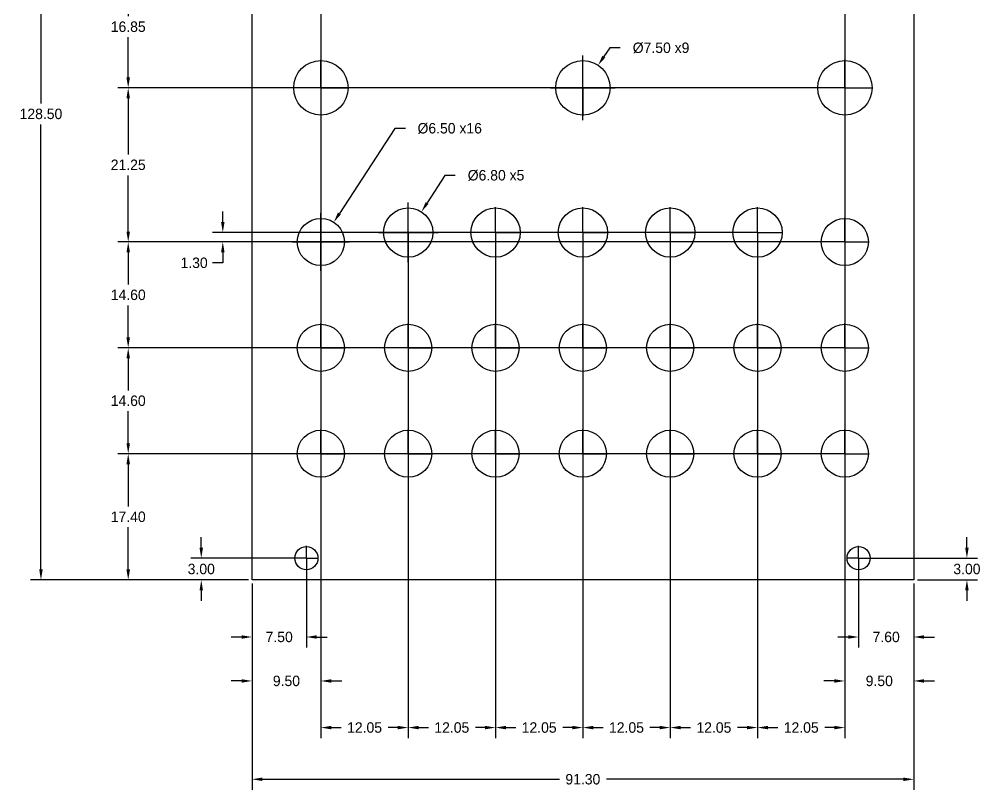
# Model space of a CAD drawing. Header units: millimetres. Extents: x -32 to 101, y -29 to 153.
# Drawn here: x -32.1 to 100.6, y -28.9 to 77.3 of the extents above; entities that cross this region are included whole.
import ezdxf

# ---------------------------------------------------------------- set-up
doc = ezdxf.new("R2010")
doc.units = ezdxf.units.MM
doc.header["$MEASUREMENT"] = 0
doc.header["$PDSIZE"] = -5
doc.layers.add('Dimensions', color=1, linetype='Continuous')
doc.layers.add('Panel', color=7, linetype='Continuous')
doc.dimstyles.get("Standard").update_dxf_attribs({"dimscale": 8, "dimtxt": 0.18, "dimasz": 0.18, "dimexe": 0.18, "dimexo": 0.0625, "dimgap": 0.09, "dimtad": 0, "dimtih": 1, "dimtoh": 1, "dimzin": 0, "dimdsep": 46, "dimtxsty": 'Standard', "dimcen": -0.09, "dimadec": 0, "dimazin": 0, "dimtfac": 1, "dimtdec": 4, "dimtofl": 0, "dimtmove": 0, "dimatfit": 3, "dimfxl": 1, "dimtolj": 1, "dimtzin": 0, "dimarcsym": 0})

# ---------------------------------------------------------------- blocks, each defined once
blk = doc.blocks.new('*D442')
at = {"layer": 'Defpoints', "color": 0}
for p in [(9.5, 112.95), (0, 0), (9.5, -13.93)]:
    blk.add_point(p, dxfattribs=at)
at = {"layer": 'Dimensions', "color": 0, "lineweight": -2}
for p, q in [((9.5, 112.45), (9.5, -15.37)), ((0, -0.5), (0, -15.37)), ((-1.44, -13.93), (-2.88, -13.93)), ((10.94, -13.93), (12.38, -13.93))]:
    blk.add_line(p, q, dxfattribs=at)
at = {"layer": 'Dimensions', "color": 0}
for points in [[(-1.44, -14.17), (-1.44, -13.69), (0, -13.93)], [(10.94, -13.69), (10.94, -14.17), (9.5, -13.93)]]:
    blk.add_solid(points, dxfattribs=at)
at = {"layer": 'Dimensions', "color": 0, "insert": (4.75, -13.93), "char_height": 1.44, "attachment_point": 5}
blk.add_mtext('\\A1;9.50', dxfattribs=at)
blk = doc.blocks.new('*D443')
at = {"layer": 'Defpoints', "color": 0}
for p in [(21.55, 47.9), (9.5, 17.4), (21.55, -20.36)]:
    blk.add_point(p, dxfattribs=at)
at = {"layer": 'Dimensions', "color": 0, "lineweight": -2}
for p, q in [((21.55, 47.4), (21.55, -21.8)), ((9.5, 16.9), (9.5, -21.8)), ((10.94, -20.36), (12.29, -20.36)), ((20.11, -20.36), (18.77, -20.36))]:
    blk.add_line(p, q, dxfattribs=at)
at = {"layer": 'Dimensions', "color": 0}
for points in [[(10.94, -20.12), (10.94, -20.6), (9.5, -20.36)], [(20.11, -20.6), (20.11, -20.12), (21.55, -20.36)]]:
    blk.add_solid(points, dxfattribs=at)
at = {"layer": 'Dimensions', "color": 0, "insert": (15.53, -20.36), "char_height": 1.44, "attachment_point": 5}
blk.add_mtext('\\A1;12.05', dxfattribs=at)
blk = doc.blocks.new('*D444')
at = {"layer": 'Defpoints', "color": 0}
for p in [(21.55, 47.9), (33.6, 47.9), (33.6, -20.36)]:
    blk.add_point(p, dxfattribs=at)
at = {"layer": 'Dimensions', "color": 0, "lineweight": -2}
for p, q in [((21.55, 47.4), (21.55, -21.8)), ((33.6, 47.4), (33.6, -21.8)), ((22.99, -20.36), (24.34, -20.36)), ((32.16, -20.36), (30.82, -20.36))]:
    blk.add_line(p, q, dxfattribs=at)
at = {"layer": 'Dimensions', "color": 0}
for points in [[(22.99, -20.12), (22.99, -20.6), (21.55, -20.36)], [(32.16, -20.6), (32.16, -20.12), (33.6, -20.36)]]:
    blk.add_solid(points, dxfattribs=at)
at = {"layer": 'Dimensions', "color": 0, "insert": (27.57, -20.36), "char_height": 1.44, "attachment_point": 5}
blk.add_mtext('\\A1;12.05', dxfattribs=at)
blk = doc.blocks.new('*D448')
at = {"layer": 'Defpoints', "color": 0}
for p in [(81.8, 112.95), (69.75, 47.9), (81.8, -20.36)]:
    blk.add_point(p, dxfattribs=at)
at = {"layer": 'Dimensions', "color": 0, "lineweight": -2}
for p, q in [((81.8, 112.45), (81.8, -21.8)), ((69.75, 47.4), (69.75, -21.8)), ((71.19, -20.36), (72.54, -20.36)), ((80.36, -20.36), (79.02, -20.36))]:
    blk.add_line(p, q, dxfattribs=at)
at = {"layer": 'Dimensions', "color": 0}
for points in [[(71.19, -20.12), (71.19, -20.6), (69.75, -20.36)], [(80.36, -20.6), (80.36, -20.12), (81.8, -20.36)]]:
    blk.add_solid(points, dxfattribs=at)
at = {"layer": 'Dimensions', "color": 0, "insert": (75.78, -20.36), "char_height": 1.44, "attachment_point": 5}
blk.add_mtext('\\A1;12.05', dxfattribs=at)
blk = doc.blocks.new('*D449')
at = {"layer": 'Defpoints', "color": 0}
for p in [(81.8, 112.95), (91.3, 0), (81.8, -13.93)]:
    blk.add_point(p, dxfattribs=at)
at = {"layer": 'Dimensions', "color": 0, "lineweight": -2}
for p, q in [((81.8, 112.45), (81.8, -15.37)), ((91.3, -0.5), (91.3, -15.37)), ((80.36, -13.93), (78.92, -13.93)), ((92.74, -13.93), (94.18, -13.93))]:
    blk.add_line(p, q, dxfattribs=at)
at = {"layer": 'Dimensions', "color": 0}
for points in [[(80.36, -14.17), (80.36, -13.69), (81.8, -13.93)], [(92.74, -13.69), (92.74, -14.17), (91.3, -13.93)]]:
    blk.add_solid(points, dxfattribs=at)
at = {"layer": 'Dimensions', "color": 0, "insert": (86.55, -13.93), "char_height": 1.44, "attachment_point": 5}
blk.add_mtext('\\A1;9.50', dxfattribs=at)
blk = doc.blocks.new('*D456')
at = {"layer": 'Defpoints', "color": 0}
for p in [(7.5, 3), (0, 0), (7.5, -7.87)]:
    blk.add_point(p, dxfattribs=at)
at = {"layer": 'Dimensions', "color": 0, "lineweight": -2}
for p, q in [((7.5, 2.5), (7.5, -9.31)), ((0, -0.5), (0, -9.31)), ((-1.44, -7.87), (-2.88, -7.87)), ((8.94, -7.87), (10.38, -7.87))]:
    blk.add_line(p, q, dxfattribs=at)
at = {"layer": 'Dimensions', "color": 0}
for points in [[(-1.44, -8.11), (-1.44, -7.63), (0, -7.87)], [(8.94, -7.63), (8.94, -8.11), (7.5, -7.87)]]:
    blk.add_solid(points, dxfattribs=at)
at = {"layer": 'Dimensions', "color": 0, "insert": (3.75, -7.87), "char_height": 1.44, "attachment_point": 5}
blk.add_mtext('\\A1;7.50', dxfattribs=at)
blk = doc.blocks.new('*D457')
at = {"layer": 'Defpoints', "color": 0}
for p in [(83.7, 3), (91.3, 0), (83.7, -7.87)]:
    blk.add_point(p, dxfattribs=at)
at = {"layer": 'Dimensions', "color": 0, "lineweight": -2}
for p, q in [((83.7, 2.5), (83.7, -9.31)), ((91.3, -0.5), (91.3, -9.31)), ((82.26, -7.87), (80.82, -7.87)), ((92.74, -7.87), (94.18, -7.87))]:
    blk.add_line(p, q, dxfattribs=at)
at = {"layer": 'Dimensions', "color": 0}
for points in [[(82.26, -8.11), (82.26, -7.63), (83.7, -7.87)], [(92.74, -7.63), (92.74, -8.11), (91.3, -7.87)]]:
    blk.add_solid(points, dxfattribs=at)
at = {"layer": 'Dimensions', "color": 0, "insert": (87.5, -7.87), "char_height": 1.44, "attachment_point": 5}
blk.add_mtext('\\A1;7.60', dxfattribs=at)
blk = doc.blocks.new('*D466')
at = {"layer": 'Defpoints', "color": 0}
for p in [(-7, 3), (7.5, 3), (0, 0)]:
    blk.add_point(p, dxfattribs=at)
at = {"layer": 'Dimensions', "color": 0, "lineweight": -2}
for p, q in [((-7, 4.44), (-7, 5.88)), ((7, 3), (-8.44, 3)), ((-0.5, 0), (-8.44, 0)), ((-7, -1.44), (-7, -2.88))]:
    blk.add_line(p, q, dxfattribs=at)
at = {"layer": 'Dimensions', "color": 0}
for points in [[(-7.24, 4.44), (-6.76, 4.44), (-7, 3)], [(-6.76, -1.44), (-7.24, -1.44), (-7, 0)]]:
    blk.add_solid(points, dxfattribs=at)
at = {"layer": 'Dimensions', "color": 0, "insert": (-7, 1.5), "char_height": 1.44, "attachment_point": 5}
blk.add_mtext('\\A1;3.00', dxfattribs=at)
blk = doc.blocks.new('*D467')
at = {"layer": 'Defpoints', "color": 0}
for p in [(-17.08, 17.4), (81.8, 17.4), (0, 0)]:
    blk.add_point(p, dxfattribs=at)
at = {"layer": 'Dimensions', "color": 0, "lineweight": -2}
for p, q in [((81.3, 17.4), (-18.52, 17.4)), ((-17.08, 15.96), (-17.08, 10.14)), ((-17.08, 1.44), (-17.08, 7.26)), ((-0.5, 0), (-18.52, 0))]:
    blk.add_line(p, q, dxfattribs=at)
at = {"layer": 'Dimensions', "color": 0}
for points in [[(-16.84, 15.96), (-17.32, 15.96), (-17.08, 17.4)], [(-17.32, 1.44), (-16.84, 1.44), (-17.08, 0)]]:
    blk.add_solid(points, dxfattribs=at)
at = {"layer": 'Dimensions', "color": 0, "insert": (-17.08, 8.7), "char_height": 1.44, "attachment_point": 5}
blk.add_mtext('\\A1;17.40', dxfattribs=at)
blk = doc.blocks.new('*D468')
at = {"layer": 'Defpoints', "color": 0}
for p in [(-17.08, 32), (81.8, 32), (81.8, 17.4)]:
    blk.add_point(p, dxfattribs=at)
at = {"layer": 'Dimensions', "color": 0, "lineweight": -2}
for p, q in [((81.3, 32), (-18.52, 32)), ((-17.08, 30.56), (-17.08, 26.14)), ((-17.08, 18.84), (-17.08, 23.26)), ((81.3, 17.4), (-18.52, 17.4))]:
    blk.add_line(p, q, dxfattribs=at)
at = {"layer": 'Dimensions', "color": 0}
for points in [[(-16.84, 30.56), (-17.32, 30.56), (-17.08, 32)], [(-17.32, 18.84), (-16.84, 18.84), (-17.08, 17.4)]]:
    blk.add_solid(points, dxfattribs=at)
at = {"layer": 'Dimensions', "color": 0, "insert": (-17.08, 24.7), "char_height": 1.44, "attachment_point": 5}
blk.add_mtext('\\A1;14.60', dxfattribs=at)
blk = doc.blocks.new('*D469')
at = {"layer": 'Defpoints', "color": 0}
for p in [(-17.08, 46.6), (81.8, 46.6), (81.8, 32)]:
    blk.add_point(p, dxfattribs=at)
at = {"layer": 'Dimensions', "color": 0, "lineweight": -2}
for p, q in [((81.3, 46.6), (-18.52, 46.6)), ((-17.08, 45.16), (-17.08, 40.74)), ((-17.08, 33.44), (-17.08, 37.86)), ((81.3, 32), (-18.52, 32))]:
    blk.add_line(p, q, dxfattribs=at)
at = {"layer": 'Dimensions', "color": 0}
for points in [[(-16.84, 45.16), (-17.32, 45.16), (-17.08, 46.6)], [(-17.32, 33.44), (-16.84, 33.44), (-17.08, 32)]]:
    blk.add_solid(points, dxfattribs=at)
at = {"layer": 'Dimensions', "color": 0, "insert": (-17.08, 39.3), "char_height": 1.44, "attachment_point": 5}
blk.add_mtext('\\A1;14.60', dxfattribs=at)
blk = doc.blocks.new('*D470')
at = {"layer": 'Defpoints', "color": 0}
for p in [(69.75, 47.9), (-4.03, 46.6), (81.8, 46.6)]:
    blk.add_point(p, dxfattribs=at)
at = {"layer": 'Dimensions', "color": 0, "lineweight": -2}
for p, q in [((-4.03, 49.34), (-4.03, 50.78)), ((69.25, 47.9), (-5.47, 47.9)), ((81.3, 46.6), (-5.47, 46.6)), ((-4.03, 45.16), (-4.03, 43.72)), ((-4.03, 43.72), (-5.47, 43.72))]:
    blk.add_line(p, q, dxfattribs=at)
at = {"layer": 'Dimensions', "color": 0}
for points in [[(-4.27, 49.34), (-3.79, 49.34), (-4.03, 47.9)], [(-3.79, 45.16), (-4.27, 45.16), (-4.03, 46.6)]]:
    blk.add_solid(points, dxfattribs=at)
at = {"layer": 'Dimensions', "color": 0, "insert": (-7.99, 43.72), "char_height": 1.44, "attachment_point": 5}
blk.add_mtext('\\A1;1.30', dxfattribs=at)
blk = doc.blocks.new('*D471')
at = {"layer": 'Defpoints', "color": 0}
for p in [(-17.08, 67.85), (81.8, 67.85), (81.8, 46.6)]:
    blk.add_point(p, dxfattribs=at)
at = {"layer": 'Dimensions', "color": 0, "lineweight": -2}
for p, q in [((81.3, 67.85), (-18.52, 67.85)), ((-17.08, 66.41), (-17.08, 58.66)), ((-17.08, 48.04), (-17.08, 55.78)), ((81.3, 46.6), (-18.52, 46.6))]:
    blk.add_line(p, q, dxfattribs=at)
at = {"layer": 'Dimensions', "color": 0}
for points in [[(-16.84, 66.41), (-17.32, 66.41), (-17.08, 67.85)], [(-17.32, 48.04), (-16.84, 48.04), (-17.08, 46.6)]]:
    blk.add_solid(points, dxfattribs=at)
at = {"layer": 'Dimensions', "color": 0, "insert": (-17.08, 57.23), "char_height": 1.44, "attachment_point": 5}
blk.add_mtext('\\A1;21.25', dxfattribs=at)
blk = doc.blocks.new('*D472')
at = {"layer": 'Defpoints', "color": 0}
for p in [(-17.08, 84.7), (63.45, 84.7), (81.8, 67.85)]:
    blk.add_point(p, dxfattribs=at)
at = {"layer": 'Dimensions', "color": 0, "lineweight": -2}
for p, q in [((62.95, 84.7), (-18.52, 84.7)), ((-17.08, 83.26), (-17.08, 77.71)), ((-17.08, 69.29), (-17.08, 74.83)), ((81.3, 67.85), (-18.52, 67.85))]:
    blk.add_line(p, q, dxfattribs=at)
at = {"layer": 'Dimensions', "color": 0}
for points in [[(-16.84, 83.26), (-17.32, 83.26), (-17.08, 84.7)], [(-17.32, 69.29), (-16.84, 69.29), (-17.08, 67.85)]]:
    blk.add_solid(points, dxfattribs=at)
at = {"layer": 'Dimensions', "color": 0, "insert": (-17.08, 76.27), "char_height": 1.44, "attachment_point": 5}
blk.add_mtext('\\A1;16.85', dxfattribs=at)
blk = doc.blocks.new('*D477')
at = {"layer": 'Defpoints', "color": 0}
for p in [(33.6, 47.9), (45.65, 47.9), (33.6, -20.36)]:
    blk.add_point(p, dxfattribs=at)
at = {"layer": 'Dimensions', "color": 0, "lineweight": -2}
for p, q in [((33.6, 47.4), (33.6, -21.8)), ((45.65, 47.4), (45.65, -21.8)), ((35.04, -20.36), (36.38, -20.36)), ((44.21, -20.36), (42.87, -20.36))]:
    blk.add_line(p, q, dxfattribs=at)
at = {"layer": 'Dimensions', "color": 0}
for points in [[(35.04, -20.12), (35.04, -20.6), (33.6, -20.36)], [(44.21, -20.6), (44.21, -20.12), (45.65, -20.36)]]:
    blk.add_solid(points, dxfattribs=at)
at = {"layer": 'Dimensions', "color": 0, "insert": (39.62, -20.36), "char_height": 1.44, "attachment_point": 5}
blk.add_mtext('\\A1;12.05', dxfattribs=at)
blk = doc.blocks.new('*D478')
at = {"layer": 'Defpoints', "color": 0}
for p in [(45.65, 47.9), (57.7, 47.9), (57.7, -20.36)]:
    blk.add_point(p, dxfattribs=at)
at = {"layer": 'Dimensions', "color": 0, "lineweight": -2}
for p, q in [((45.65, 47.4), (45.65, -21.8)), ((57.7, 47.4), (57.7, -21.8)), ((47.09, -20.36), (48.44, -20.36)), ((56.26, -20.36), (54.91, -20.36))]:
    blk.add_line(p, q, dxfattribs=at)
at = {"layer": 'Dimensions', "color": 0}
for points in [[(47.09, -20.12), (47.09, -20.6), (45.65, -20.36)], [(56.26, -20.6), (56.26, -20.12), (57.7, -20.36)]]:
    blk.add_solid(points, dxfattribs=at)
at = {"layer": 'Dimensions', "color": 0, "insert": (51.67, -20.36), "char_height": 1.44, "attachment_point": 5}
blk.add_mtext('\\A1;12.05', dxfattribs=at)
blk = doc.blocks.new('*D479')
at = {"layer": 'Defpoints', "color": 0}
for p in [(57.7, 47.9), (69.75, 47.9), (57.7, -20.36)]:
    blk.add_point(p, dxfattribs=at)
at = {"layer": 'Dimensions', "color": 0, "lineweight": -2}
for p, q in [((57.7, 47.4), (57.7, -21.8)), ((69.75, 47.4), (69.75, -21.8)), ((59.14, -20.36), (60.48, -20.36)), ((68.31, -20.36), (66.97, -20.36))]:
    blk.add_line(p, q, dxfattribs=at)
at = {"layer": 'Dimensions', "color": 0}
for points in [[(59.14, -20.12), (59.14, -20.6), (57.7, -20.36)], [(68.31, -20.6), (68.31, -20.12), (69.75, -20.36)]]:
    blk.add_solid(points, dxfattribs=at)
at = {"layer": 'Dimensions', "color": 0, "insert": (63.73, -20.36), "char_height": 1.44, "attachment_point": 5}
blk.add_mtext('\\A1;12.05', dxfattribs=at)
blk = doc.blocks.new('*D488')
at = {"layer": 'Defpoints', "color": 0}
for p in [(83.7, 3), (98.64, 3), (91.3, 0)]:
    blk.add_point(p, dxfattribs=at)
at = {"layer": 'Dimensions', "color": 0, "lineweight": -2}
for p, q in [((98.64, 4.44), (98.64, 5.88)), ((84.2, 3), (100.08, 3)), ((91.8, 0), (100.08, 0)), ((98.64, -1.44), (98.64, -2.88))]:
    blk.add_line(p, q, dxfattribs=at)
at = {"layer": 'Dimensions', "color": 0}
for points in [[(98.4, 4.44), (98.88, 4.44), (98.64, 3)], [(98.88, -1.44), (98.4, -1.44), (98.64, 0)]]:
    blk.add_solid(points, dxfattribs=at)
at = {"layer": 'Dimensions', "color": 0, "insert": (98.64, 1.5), "char_height": 1.44, "attachment_point": 5}
blk.add_mtext('\\A1;3.00', dxfattribs=at)
blk = doc.blocks.new('*D489')
at = {"layer": 'Defpoints', "color": 0}
for p in [(0, 128.5), (-29.12, 0), (0, 0)]:
    blk.add_point(p, dxfattribs=at)
at = {"layer": 'Dimensions', "color": 0, "lineweight": -2}
for p, q in [((-0.5, 128.5), (-30.56, 128.5)), ((-29.12, 127.06), (-29.12, 65.69)), ((-29.12, 1.44), (-29.12, 62.81)), ((-0.5, 0), (-30.56, 0))]:
    blk.add_line(p, q, dxfattribs=at)
at = {"layer": 'Dimensions', "color": 0}
for points in [[(-28.88, 127.06), (-29.36, 127.06), (-29.12, 128.5)], [(-29.36, 1.44), (-28.88, 1.44), (-29.12, 0)]]:
    blk.add_solid(points, dxfattribs=at)
at = {"layer": 'Dimensions', "color": 0, "insert": (-29.12, 64.25), "char_height": 1.44, "attachment_point": 5}
blk.add_mtext('\\A1;128.50', dxfattribs=at)
blk = doc.blocks.new('*D493')
at = {"layer": 'Defpoints', "color": 0}
for p in [(47.75, 70.96), (43.55, 64.74)]:
    blk.add_point(p, dxfattribs=at)
at = {"layer": 'Dimensions', "color": 0, "lineweight": -2}
for p, q in [((49.36, 73.35), (48.55, 72.15)), ((50.8, 73.35), (49.36, 73.35))]:
    blk.add_line(p, q, dxfattribs=at)
at = {"layer": 'Dimensions', "color": 0}
for p, q in [((45.65, 63.38), (45.65, 72.32)), ((41.18, 67.85), (50.12, 67.85))]:
    blk.add_line(p, q, dxfattribs=at)
blk.add_solid([(48.35, 72.29), (48.75, 72.02), (47.75, 70.96)], dxfattribs=at)
at = {"layer": 'Dimensions', "color": 0, "insert": (56.44, 73.35), "char_height": 1.44, "attachment_point": 5}
blk.add_mtext('\\A1;%%c7.50 x9', dxfattribs=at)
blk = doc.blocks.new('*D494')
at = {"layer": 'Defpoints', "color": 0}
for p in [(23.38, 50.76), (19.72, 45.04)]:
    blk.add_point(p, dxfattribs=at)
at = {"layer": 'Dimensions', "color": 0, "lineweight": -2}
for p, q in [((26.59, 55.77), (24.16, 51.98)), ((28.03, 55.77), (26.59, 55.77))]:
    blk.add_line(p, q, dxfattribs=at)
at = {"layer": 'Dimensions', "color": 0}
for p, q in [((21.55, 43.78), (21.55, 52.02)), ((17.43, 47.9), (25.67, 47.9))]:
    blk.add_line(p, q, dxfattribs=at)
blk.add_solid([(23.96, 52.1), (24.36, 51.85), (23.38, 50.76)], dxfattribs=at)
at = {"layer": 'Dimensions', "color": 0, "insert": (33.67, 55.77), "char_height": 1.44, "attachment_point": 5}
blk.add_mtext('\\A1;%%c6.80 x5', dxfattribs=at)
blk = doc.blocks.new('*D495')
at = {"layer": 'Defpoints', "color": 0}
for p in [(11.28, 49.32), (7.72, 43.88)]:
    blk.add_point(p, dxfattribs=at)
at = {"layer": 'Dimensions', "color": 0, "lineweight": -2}
for p, q in [((19.72, 62.25), (12.06, 50.53)), ((21.16, 62.25), (19.72, 62.25))]:
    blk.add_line(p, q, dxfattribs=at)
at = {"layer": 'Dimensions', "color": 0}
for p, q in [((9.5, 42.63), (9.5, 50.57)), ((5.53, 46.6), (13.47, 46.6))]:
    blk.add_line(p, q, dxfattribs=at)
blk.add_solid([(11.86, 50.66), (12.26, 50.4), (11.28, 49.32)], dxfattribs=at)
at = {"layer": 'Dimensions', "color": 0, "insert": (27.28, 62.25), "char_height": 1.44, "attachment_point": 5}
blk.add_mtext('\\A1;%%c6.50 x16', dxfattribs=at)
blk = doc.blocks.new('*D505')
at = {"layer": 'Defpoints', "color": 0}
for p in [(0, 0), (91.3, 0), (91.3, -27.49)]:
    blk.add_point(p, dxfattribs=at)
at = {"layer": 'Dimensions', "color": 0, "lineweight": -2}
for p, q in [((0, -0.5), (0, -28.93)), ((91.3, -0.5), (91.3, -28.93)), ((1.44, -27.49), (42.41, -27.49)), ((89.86, -27.49), (48.89, -27.49))]:
    blk.add_line(p, q, dxfattribs=at)
at = {"layer": 'Dimensions', "color": 0}
for points in [[(1.44, -27.25), (1.44, -27.73), (0, -27.49)], [(89.86, -27.73), (89.86, -27.25), (91.3, -27.49)]]:
    blk.add_solid(points, dxfattribs=at)
at = {"layer": 'Dimensions', "color": 0, "insert": (45.65, -27.49), "char_height": 1.44, "attachment_point": 5}
blk.add_mtext('\\A1;91.30', dxfattribs=at)

msp = doc.modelspace()

# ---------------------------------------------------------------- linework, layer by layer
at = {"layer": 'Dimensions'}
for p, q in [((9.5, 67.85), (9.5, 71.69)), ((45.65, 67.85), (45.65, 71.69)), ((81.8, 67.85), (81.8, 71.69)), ((9.5, 67.85), (5.66, 67.85)), ((9.5, 67.85), (13.34, 67.85)), ((9.5, 67.85), (9.5, 64.01)), ((45.65, 67.85), (41.81, 67.85)), ((45.65, 67.85), (49.49, 67.85)), ((45.65, 67.85), (45.65, 64.01)), ((81.8, 67.85), (77.96, 67.85)), ((81.8, 67.85), (85.64, 67.85)), ((81.8, 67.85), (81.8, 64.01)), ((21.55, 47.9), (21.55, 51.39)), ((33.6, 47.9), (33.6, 51.39)), ((45.65, 47.9), (45.65, 51.39)), ((57.7, 47.9), (57.7, 51.39)), ((69.75, 47.9), (69.75, 51.39)), ((9.5, 46.6), (9.5, 49.94)), ((81.8, 46.6), (81.8, 49.94)), ((21.55, 47.9), (18.06, 47.9)), ((21.55, 47.9), (25.04, 47.9)), ((21.55, 47.9), (21.55, 44.41)), ((33.6, 47.9), (30.11, 47.9)), ((33.6, 47.9), (37.09, 47.9)), ((33.6, 47.9), (33.6, 44.41)), ((45.65, 47.9), (42.16, 47.9)), ((45.65, 47.9), (49.14, 47.9)), ((45.65, 47.9), (45.65, 44.41)), ((57.7, 47.9), (54.21, 47.9)), ((57.7, 47.9), (61.19, 47.9)), ((57.7, 47.9), (57.7, 44.41)), ((69.75, 47.9), (66.26, 47.9)), ((69.75, 47.9), (73.24, 47.9)), ((69.75, 47.9), (69.75, 44.41)), ((9.5, 46.6), (6.16, 46.6)), ((9.5, 46.6), (12.84, 46.6)), ((9.5, 46.6), (9.5, 43.26)), ((81.8, 46.6), (78.46, 46.6)), ((81.8, 46.6), (85.14, 46.6)), ((81.8, 46.6), (81.8, 43.26)), ((9.5, 32), (9.5, 35.34)), ((21.55, 32), (21.55, 35.34)), ((33.6, 32), (33.6, 35.34)), ((45.65, 32), (45.65, 35.34)), ((57.7, 32), (57.7, 35.34)), ((69.75, 32), (69.75, 35.34)), ((81.8, 32), (81.8, 35.34)), ((9.5, 32), (6.16, 32)), ((9.5, 32), (12.84, 32)), ((9.5, 32), (9.5, 28.66)), ((21.55, 32), (18.21, 32)), ((21.55, 32), (24.89, 32)), ((21.55, 32), (21.55, 28.66)), ((33.6, 32), (30.26, 32)), ((33.6, 32), (36.94, 32)), ((33.6, 32), (33.6, 28.66)), ((45.65, 32), (42.31, 32)), ((45.65, 32), (48.99, 32)), ((45.65, 32), (45.65, 28.66)), ((57.7, 32), (54.36, 32)), ((57.7, 32), (61.04, 32)), ((57.7, 32), (57.7, 28.66)), ((69.75, 32), (66.41, 32)), ((69.75, 32), (73.09, 32)), ((69.75, 32), (69.75, 28.66)), ((81.8, 32), (78.46, 32)), ((81.8, 32), (85.14, 32)), ((81.8, 32), (81.8, 28.66)), ((9.5, 17.4), (9.5, 20.74)), ((21.55, 17.4), (21.55, 20.74)), ((33.6, 17.4), (33.6, 20.74)), ((45.65, 17.4), (45.65, 20.74)), ((57.7, 17.4), (57.7, 20.74)), ((69.75, 17.4), (69.75, 20.74)), ((81.8, 17.4), (81.8, 20.74)), ((9.5, 17.4), (6.16, 17.4)), ((9.5, 17.4), (12.84, 17.4)), ((9.5, 17.4), (9.5, 14.06)), ((21.55, 17.4), (18.21, 17.4)), ((21.55, 17.4), (24.89, 17.4)), ((21.55, 17.4), (21.55, 14.06)), ((33.6, 17.4), (30.26, 17.4)), ((33.6, 17.4), (36.94, 17.4)), ((33.6, 17.4), (33.6, 14.06)), ((45.65, 17.4), (42.31, 17.4)), ((45.65, 17.4), (48.99, 17.4)), ((45.65, 17.4), (45.65, 14.06)), ((57.7, 17.4), (54.36, 17.4)), ((57.7, 17.4), (61.04, 17.4)), ((57.7, 17.4), (57.7, 14.06)), ((69.75, 17.4), (66.41, 17.4)), ((69.75, 17.4), (73.09, 17.4)), ((69.75, 17.4), (69.75, 14.06)), ((81.8, 17.4), (78.46, 17.4)), ((81.8, 17.4), (85.14, 17.4)), ((81.8, 17.4), (81.8, 14.06)), ((7.5, 3), (7.5, 4.69)), ((83.7, 3), (83.7, 4.69)), ((7.5, 3), (5.81, 3)), ((7.5, 3), (9.19, 3)), ((7.5, 3), (7.5, 1.31)), ((83.7, 3), (82.01, 3)), ((83.7, 3), (85.39, 3)), ((83.7, 3), (83.7, 1.31))]:
    msp.add_line(p, q, dxfattribs=at)
at = {"layer": 'Panel', "color": 0}
msp.add_lwpolyline([(0, 0), (0, 128.5), (91.3, 128.5), (91.3, 0)], close=True, dxfattribs=at)
at = {"layer": 'Panel'}
for centre, radius in [((9.5, 67.85), 3.75), ((45.65, 67.85), 3.75), ((81.8, 67.85), 3.75), ((21.55, 47.9), 3.4), ((33.6, 47.9), 3.4), ((45.65, 47.9), 3.4), ((57.7, 47.9), 3.4), ((69.75, 47.9), 3.4), ((9.5, 46.6), 3.25), ((81.8, 46.6), 3.25), ((9.5, 32), 3.25), ((21.55, 32), 3.25), ((33.6, 32), 3.25), ((45.65, 32), 3.25), ((57.7, 32), 3.25), ((69.75, 32), 3.25), ((81.8, 32), 3.25), ((9.5, 17.4), 3.25), ((21.55, 17.4), 3.25), ((33.6, 17.4), 3.25), ((45.65, 17.4), 3.25), ((57.7, 17.4), 3.25), ((69.75, 17.4), 3.25), ((81.8, 17.4), 3.25), ((7.5, 3), 1.6), ((83.7, 3), 1.6)]:
    msp.add_circle(centre, radius, dxfattribs=at)

# ---------------------------------------------------------------- dimensions: what is measured, and where the dimension line sits
at = {"layer": 'Dimensions'}
for base, p1, p2, picture, middle in [((-29.119, 0), (0, 128.5), (0, 0), '*D489', (-29.119, 64.25)), ((-17.078, 84.7), (81.8, 67.85), (63.45, 84.7), '*D472', (-17.078, 76.275)), ((-17.078, 67.85), (81.8, 46.6), (81.8, 67.85), '*D471', (-17.078, 57.225)), ((-4.029, 46.6), (69.75, 47.9), (81.8, 46.6), '*D470', (-7.989, 43.72)), ((-17.078, 46.6), (81.8, 32), (81.8, 46.6), '*D469', (-17.078, 39.3)), ((-17.078, 32), (81.8, 17.4), (81.8, 32), '*D468', (-17.078, 24.7)), ((-17.078, 17.4), (0, 0), (81.8, 17.4), '*D467', (-17.078, 8.7)), ((-7.002, 3), (0, 0), (7.5, 3), '*D466', (-7.002, 1.5)), ((98.643, 3), (91.3, 0), (83.7, 3), '*D488', (98.643, 1.5))]:
    dim = msp.add_linear_dim(base=base, p1=p1, p2=p2, angle=90, dimstyle='Standard', override={"dimlfac": 1}, dxfattribs=at)
    dim.commit()
    dim.dimension.update_dxf_attribs({"geometry": picture, "text_midpoint": middle})
for base, p1, p2, picture, middle in [((9.5, -13.932), (0, 0), (9.5, 112.95), '*D442', (4.75, -13.932)), ((81.8, -20.363), (69.75, 47.9), (81.8, 112.95), '*D448', (75.775, -20.363)), ((81.8, -13.932), (91.3, 0), (81.8, 112.95), '*D449', (86.55, -13.932)), ((21.55, -20.363), (9.5, 17.4), (21.55, 47.9), '*D443', (15.525, -20.363)), ((33.6, -20.363), (21.55, 47.9), (33.6, 47.9), '*D444', (27.575, -20.363)), ((33.6, -20.363), (45.65, 47.9), (33.6, 47.9), '*D477', (39.625, -20.363)), ((57.7, -20.363), (45.65, 47.9), (57.7, 47.9), '*D478', (51.675, -20.363)), ((57.7, -20.363), (69.75, 47.9), (57.7, 47.9), '*D479', (63.725, -20.363)), ((7.5, -7.873), (0, 0), (7.5, 3), '*D456', (3.75, -7.873)), ((83.7, -7.873), (91.3, 0), (83.7, 3), '*D457', (87.5, -7.873)), ((91.3, -27.492), (0, 0), (91.3, 0), '*D505', (45.65, -27.492))]:
    dim = msp.add_linear_dim(base=base, p1=p1, p2=p2, dimstyle='Standard', override={"dimlfac": 1}, dxfattribs=at)
    dim.commit()
    dim.dimension.update_dxf_attribs({"geometry": picture, "text_midpoint": middle})
for p1, p2, override, picture, middle in [((43.552, 64.742), (47.748, 70.958), {"dimpost": ' x9'}, '*D493', (56.438, 73.346)), ((7.723, 43.879), (11.277, 49.321), {"dimpost": ' x16'}, '*D495', (27.279, 62.253)), ((19.716, 45.037), (23.384, 50.763), {"dimpost": ' x5'}, '*D494', (33.674, 55.772))]:
    dim = msp.add_diameter_dim_2p(p1=p1, p2=p2, dimstyle='Standard', override=override, dxfattribs=at)
    dim.commit()
    dim.dimension.update_dxf_attribs({"geometry": picture, "text_midpoint": middle, "dimtype": 163})

doc.saveas('drawing.dxf')
